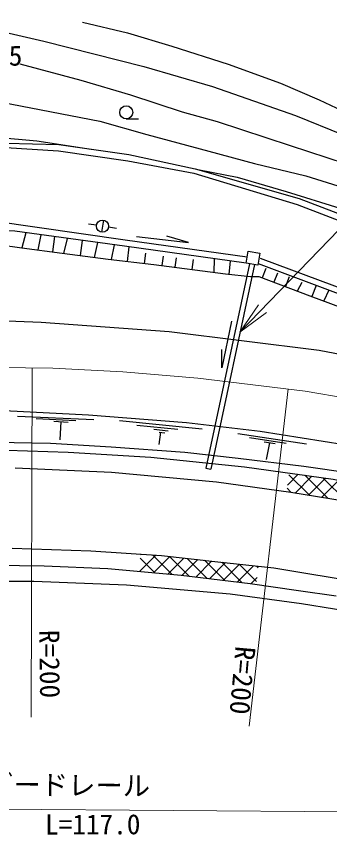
# Model space of a CAD drawing. Units: millimetres at full size, sheet at 1:1000; details may follow other scales. Extents: x -16678449 to 2543535, y -222173567 to 1714376.
# Drawn here: x 373459 to 402120, y 263100 to 337856 of the extents above; entities that cross this region are included whole.
import ezdxf
from ezdxf.enums import TextEntityAlignment as Align

# ---------------------------------------------------------------- set-up
doc = ezdxf.new("R2010")
doc.units = ezdxf.units.MM
doc.header["$LTSCALE"] = 1000
doc.linetypes.add('CHAIN', pattern=[18.5, 12, -1.5, 3.5, -1.5])
for name, color, linetype, lineweight in [('M-BGD', 7, 'Continuous', 25), ('M-BMK', 2, 'CHAIN', 13), ('M-STR-HTXT', 7, 'Continuous', 13)]:
    doc.layers.add(name, color=color, linetype=linetype, lineweight=lineweight)
doc.styles.add('ＭＳ ゴシック', font='')
doc.styles.get('ＭＳ ゴシック').set_extended_font_data('MS Gothic')

# ---------------------------------------------------------------- blocks, each defined once
blk = doc.blocks.new('open_arrow')
at = {"color": 0, "linetype": 'Continuous', "lineweight": -2}
blk.add_lwpolyline([(7.5, 1.25), (0, 0), (7.5, -1.25)], dxfattribs=at)

msp = doc.modelspace()

# ---------------------------------------------------------------- linework, layer by layer
at = {"layer": 'M-BGD'}
for p, q in [((383513, 328488), (384636, 328488)), ((381446, 319233), (381238, 318152)), ((380798, 318772), (380056, 318880)), ((381886, 318613), (382628, 318505)), ((374318, 318091), (373966, 316710)), ((375713, 317900), (375415, 316513)), ((376942, 317732), (376752, 316332)), ((378100, 317573), (377777, 316195)), ((379466, 317386), (379290, 316002)), ((380887, 317192), (380583, 315838)), ((382406, 316984), (382139, 315642)), ((383750, 316798), (383594, 315472)), ((385271, 316234), (385160, 315288)), ((386878, 315938), (386767, 315089)), ((388067, 315801), (387953, 314933)), ((389642, 315631), (389524, 314728)), ((391567, 315707), (391512, 314467)), ((393027, 315503), (392909, 314295)), ((395777, 315779), (430011, 302978)), ((394788, 315251), (390796, 296592)), ((395242, 315180), (391246, 296496)), ((395584, 315263), (429927, 302422)), ((396267, 314815), (395950, 313974)), ((397336, 314382), (397028, 313567)), ((398404, 314046), (398074, 313172)), ((399571, 313544), (399154, 312765)), ((400883, 313282), (400504, 312256)), ((402057, 312843), (401586, 311857)), ((373568, 301338), (380536, 301014)), ((375268, 301113), (378905, 300920)), ((376884, 300872), (378188, 300792)), ((377536, 300832), (377430, 299182)), ((382895, 300926), (390455, 300169)), ((384489, 300507), (388233, 300145)), ((386051, 300153), (387339, 300000)), ((386651, 299859), (386486, 298737)), ((386518, 299872), (387041, 299823)), ((393723, 299744), (399994, 298810)), ((394785, 299381), (398137, 298876)), ((396128, 298981), (397127, 298829)), ((396628, 298905), (396327, 297359)), ((390796, 296592), (391246, 296496)), ((399254, 296017), (398266, 295028)), ((398398, 295981), (400262, 294117)), ((400495, 295844), (398980, 294328)), ((399861, 295932), (401956, 293837)), ((401737, 295671), (400194, 294128)), ((402955, 295475), (401408, 293928)), ((401504, 295703), (403649, 293558)), ((398225, 294739), (398569, 294396)), ((386213, 288632), (384718, 287137)), ((384887, 288721), (384819, 288653)), ((385929, 288651), (387719, 286860)), ((384800, 288366), (386164, 287002)), ((387507, 288512), (386010, 287016)), ((388780, 288371), (387307, 286898)), ((387479, 288515), (389300, 286694)), ((390053, 288230), (388602, 286779)), ((389070, 288339), (390908, 286500)), ((391326, 288088), (389864, 286626)), ((390660, 288162), (392516, 286306)), ((392599, 287948), (391126, 286474)), ((392251, 287986), (394125, 286112)), ((393873, 287807), (392388, 286322)), ((395146, 287666), (393650, 286169)), ((393840, 287810), (395436, 286215)), ((395430, 287635), (395577, 287488)), ((395477, 286582), (394910, 286016))]:
    msp.add_line(p, q, dxfattribs=at)
for points in [[(363617, 337856), (369217, 337156), (375962, 335582), (385123, 333282), (391402, 331443), (399002, 328784), (403366, 327035)], [(379516, 337327), (383632, 336338), (387685, 335134), (392828, 333498), (397612, 331751), (401172, 330242), (405320, 328272), (408880, 326373), (411068, 325177), (417762, 321555), (424725, 317845), (430235, 315104), (432435, 314104), (434830, 313259), (436645, 312800), (438290, 312501)], [(373772, 333522), (379360, 332022), (383895, 330688), (388619, 329146), (391842, 328260), (398512, 326063), (403525, 324410), (408071, 322593), (412609, 320330), (416796, 318365), (419189, 317075), (422652, 315232), (427111, 313165), (428494, 312458)], [(372114, 330030), (381099, 328267), (385409, 327077), (391068, 325534), (395243, 324428), (399943, 323287), (403836, 322076), (411325, 319112), (415190, 317326), (420538, 314547), (423605, 313136), (429177, 310851), (434921, 308664), (439397, 306937), (441290, 306635), (442591, 306728), (444349, 307298), (446241, 308544), (448542, 310712), (449455, 311941)], [(338697, 319678), (339578, 320324), (341752, 321528), (343963, 322577), (346286, 323500), (348128, 324192), (350428, 324924), (353611, 325678), (357189, 326386), (360605, 326809), (366483, 327075), (371587, 326828), (375326, 326491), (380294, 325732)], [(326705, 310798), (329314, 312164), (332876, 314389), (338011, 318061), (340736, 319913), (342259, 320668), (344756, 321997), (347690, 323173), (353045, 324652), (357361, 325619), (361679, 326122), (367232, 326364), (372517, 326285), (377360, 326150), (383751, 325240), (389818, 323941), (399335, 321226), (407628, 318051), (414057, 315691), (419881, 313692), (424793, 311738), (431596, 308865), (441144, 304163)], [(326953, 310273), (329603, 311660), (333192, 313902), (338454, 317450), (341130, 319273), (342550, 320166), (345001, 321470), (347875, 322623), (353186, 324090), (357459, 325047), (361732, 325544), (367236, 325907), (372493, 325862), (377302, 325573), (383656, 324668), (389701, 323523), (399148, 320677), (407424, 317508), (413863, 315144), (419680, 313148), (424573, 311202), (431355, 308337), (440888, 303643)], [(390224, 323825), (393670, 323168), (398154, 321868), (403065, 320348), (406904, 318939), (412119, 316814), (415510, 315447), (419375, 313866)], [(394562, 315844), (383415, 317401), (371297, 319138), (367005, 319223), (362931, 319025), (358996, 318377), (356738, 317973), (352354, 316772), (348675, 315403), (344937, 313642), (340821, 311304), (337912, 309276)], [(394486, 315299), (383339, 316856), (373312, 318229), (366996, 318554), (362984, 318376), (359093, 317835), (356894, 317356), (352448, 316100), (348935, 314793), (344599, 312739), (341111, 310836), (338227, 308825)], [(384460, 317748), (389221, 317192), (387224, 317767)], [(346767, 313766), (351853, 315416), (356780, 316511), (361392, 317218), (366109, 317407), (369605, 317320), (373966, 316710), (377643, 316212), (381873, 315674), (386021, 315186), (392594, 314325), (394872, 314103), (395650, 314088), (400316, 312326), (408704, 309227), (414104, 307314), (421917, 304374), (427209, 302410), (429771, 301381), (430017, 303016), (430855, 305576), (441402, 300303), (451444, 310919)], [(338796, 309222), (351071, 309557), (358631, 309883), (365643, 310076), (371815, 310065), (375731, 309912), (387427, 309068), (401163, 307365), (405450, 306550), (412556, 305055), (425233, 302392), (429439, 301514)], [(393127, 310019), (392244, 305759), (392244, 307422)], [(323653, 299236), (332851, 299927), (343096, 300655), (354573, 301525), (361401, 301844), (366025, 301844), (372343, 301835), (380073, 301462), (389036, 300747), (395749, 299972), (405372, 298449), (413027, 296954), (422562, 294656), (430341, 292654), (437032, 290912), (440457, 289417), (442596, 288116), (444059, 286926)], [(369902, 298999), (376573, 298877), (382140, 298541), (388874, 298050), (393747, 297495), (399766, 296766), (404203, 296118), (406835, 295874), (411074, 295422), (412836, 295282), (415531, 294634), (423740, 292510), (429486, 291001), (432539, 289735), (435118, 288088), (437731, 285884), (439396, 284080), (440897, 281683), (441877, 279568), (442751, 277208), (443198, 274781), (442832, 271853)], [(372630, 298222), (378190, 298034), (385747, 297589), (394330, 296702), (402452, 295571), (409418, 294237), (416721, 292555), (423438, 290732), (431124, 288332), (432829, 287588), (435062, 286249), (436634, 285071), (438313, 283428), (440399, 280465), (441826, 277209), (442173, 274372), (441991, 272153)], [(373337, 296617), (382150, 296215), (391762, 295334), (398561, 294397), (405899, 293187), (414161, 291461), (419657, 290069), (429692, 287048), (432400, 286092), (434876, 284505), (437145, 282367), (438859, 280002), (439963, 277812), (440586, 276089), (441036, 274352), (441036, 272099)], [(373090, 289258), (380265, 289030), (386740, 288597), (391893, 288026), (397003, 287461), (405287, 286098)], [(402722, 284885), (399257, 285369), (394862, 286023), (388546, 286785), (381817, 287396), (376005, 287614), (369169, 287703)], [(370476, 286247), (375074, 286256), (383531, 285914), (393029, 285087), (399555, 284201), (402576, 283716), (406808, 282973), (413078, 281667), (421256, 279653), (426378, 277984), (427245, 277421), (428744, 276156), (430145, 274374), (431211, 272194), (431545, 271128)]]:
    msp.add_lwpolyline(points, dxfattribs=at)
msp.add_lwpolyline([(394658, 316397), (395736, 316228), (395563, 315130), (394486, 315299)], close=True, dxfattribs=at)
for centre, radius in [((383513, 329088), 600), ((381342, 318692), 550)]:
    msp.add_circle(centre, radius, dxfattribs=at)
at = {"layer": 'M-BMK'}
msp.add_lwpolyline([(223523, 296114), (227735, 296640), (231595, 296971), (241994, 297493), (255249, 298385), (277959, 299709), (312491, 302371), (329344, 303682), (344099, 304681), (351264, 305318), (356909, 305637), (366398, 305836), (376784, 305719), (383204, 305370), (390072, 304798), (399894, 303628), (408883, 302068), (418128, 300071), (427426, 297687), (478448, 285219)], dxfattribs=at)
at = {"layer": 'M-STR-HTXT'}
for p, q in [((374896, 305740), (374810, 273838)), ((394753, 273010), (398324, 303815)), ((439628, 264887), (333144, 265750))]:
    msp.add_line(p, q, dxfattribs=at)
msp.add_lwpolyline([(393893, 308994), (419276, 335206), (445951, 335206)], dxfattribs=at)

# ---------------------------------------------------------------- block references
at = {"layer": 'M-STR-HTXT', "xscale": 400, "yscale": 400, "rotation": 45.9}
msp.add_blockref('open_arrow', (393893, 308994), dxfattribs=at)

# ---------------------------------------------------------------- texts
at = {"layer": 'M-BGD', "style": 'ＭＳ ゴシック'}
msp.add_text('27.5', height=1833, rotation=1.169, dxfattribs=at).set_placement((369051, 332716), align=Align.BOTTOM_LEFT)
at = {"layer": 'M-STR-HTXT', "style": 'ＭＳ ゴシック'}
for s, rotation, p in [('R=200', 270.682, (375014, 281786)), ('R=200', 264.926, (392973, 280422)), ('ガードレール', 359.496, (370683, 266224)), ('L=117.0', 0.2, (376087, 262556))]:
    msp.add_text(s, height=1833, rotation=rotation, dxfattribs=at).set_placement(p, align=Align.BOTTOM_LEFT)

doc.saveas('drawing.dxf')
